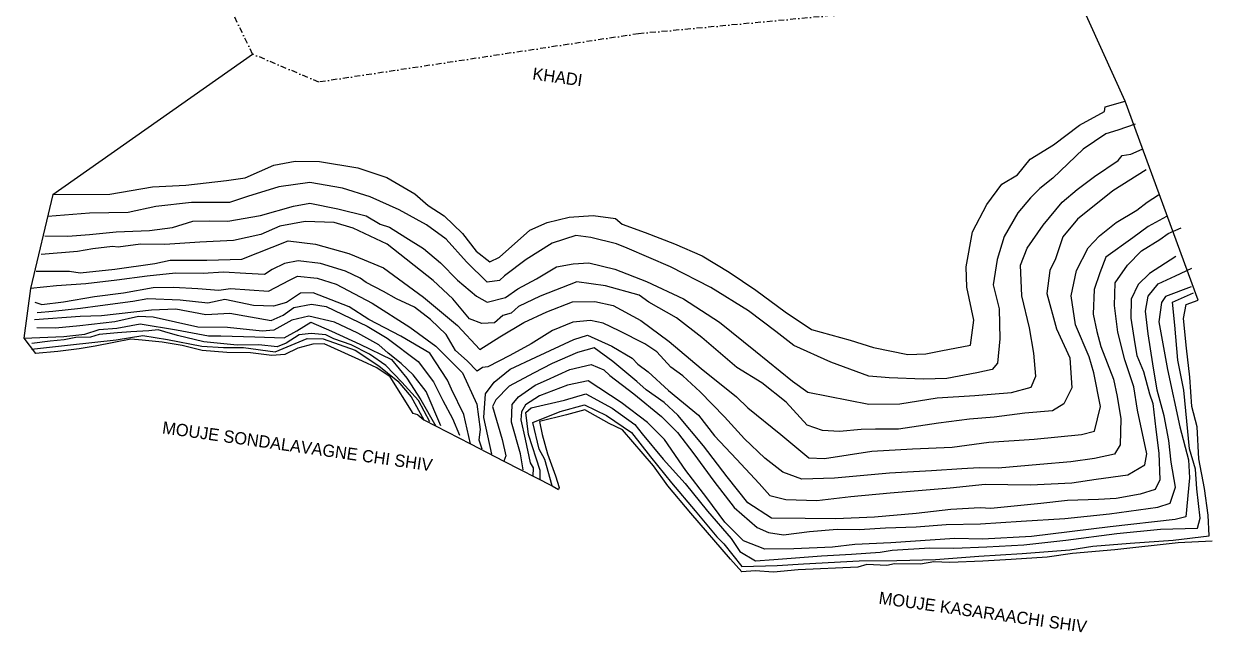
# Model space of a CAD drawing. Header units: metres. Extents: x 312279 to 315010, y 1911196 to 1914768.
# Drawn here: x 312426 to 315010, y 1911196 to 1912520 of the extents above; entities that cross this region are included whole.
import ezdxf

# ---------------------------------------------------------------- set-up
doc = ezdxf.new("R2010")
doc.units = ezdxf.units.M
doc.linetypes.add('DASHDOT', pattern=[25.4, 12.7, -6.35, 0, -6.35])
for name, color, linetype in [('LINE_WATER', 4, 'Continuous'), ('OFF', 1, 'Continuous'), ('POLY_WATER', 4, 'Continuous'), ('TEXT_MAPOUT', 7, 'Continuous'), ('V_BOUND_STREAM_LINE', 7, 'DASHDOT')]:
    doc.layers.add(name, color=color, linetype=linetype)

msp = doc.modelspace()

# ---------------------------------------------------------------- linework, layer by layer
at = {"layer": 'LINE_WATER'}
for p, q in [((314804, 1912288.4), (314778.1, 1912280.6)), ((314841.7, 1912301.9), (314804, 1912288.4)), ((314778.1, 1912280.6), (314728.9, 1912247.1)), ((314728.9, 1912247.1), (314663.1, 1912184.1)), ((314804.9, 1912222.5), (314813.7, 1912233.4)), ((314813.7, 1912233.4), (314832.3, 1912236.5)), ((314832.3, 1912236.5), (314857.4, 1912247.6)), ((314753.6, 1912187.8), (314804.9, 1912222.5)), ((314663.1, 1912184.1), (314634.4, 1912161.6)), ((314715.6, 1912159.6), (314753.6, 1912187.8)), ((314866.2, 1912202.4), (314793.7, 1912156.6)), ((312980.5, 1912165.1), (312912.3, 1912144.6)), ((313047.7, 1912175.2), (312980.5, 1912165.1)), ((313118.3, 1912162.5), (313047.7, 1912175.2)), ((313178.5, 1912143.9), (313118.3, 1912162.5)), ((314634.4, 1912161.6), (314614.4, 1912141.4)), ((314683.6, 1912132.1), (314715.6, 1912159.6)), ((314793.7, 1912156.6), (314716.4, 1912095)), ((312790.6, 1912131), (312713.1, 1912122.3)), ((312873.3, 1912131), (312790.6, 1912131)), ((312912.3, 1912144.6), (312873.3, 1912131)), ((313011.9, 1912123.4), (313047.8, 1912130)), ((313047.8, 1912130), (313108.4, 1912117.3)), ((313241.8, 1912115.4), (313178.5, 1912143.9)), ((314614.4, 1912141.4), (314587.2, 1912108.7)), ((314641.6, 1912082.2), (314683.6, 1912132.1)), ((314845.9, 1912115), (314868, 1912132)), ((314868, 1912132), (314892.8, 1912148.1)), ((312568.5, 1912108), (312477.7, 1912100.6)), ((312652.4, 1912109.8), (312568.5, 1912108)), ((312713.1, 1912122.3), (312652.4, 1912109.8)), ((312940.2, 1912103), (313011.9, 1912123.4)), ((313108.4, 1912117.3), (313170.1, 1912102.4)), ((313301.1, 1912082.9), (313241.8, 1912115.4)), ((314587.2, 1912108.7), (314556.9, 1912057.7)), ((314800.6, 1912087.8), (314845.9, 1912115)), ((312749.2, 1912077.3), (312793.1, 1912090.7)), ((312793.1, 1912090.7), (312828.7, 1912091.4)), ((312828.7, 1912091.4), (312869.6, 1912090.4)), ((312869.6, 1912090.4), (312940.2, 1912103)), ((312982.1, 1912079.7), (312941.1, 1912061.9)), ((313037.5, 1912090), (312982.1, 1912079.7)), ((313100.5, 1912087.9), (313037.5, 1912090)), ((313142.2, 1912075.3), (313100.5, 1912087.9)), ((313170.1, 1912102.4), (313200.2, 1912084.5)), ((313200.2, 1912084.5), (313220.8, 1912077.4)), ((313344.1, 1912051.8), (313301.1, 1912082.9)), ((314606.9, 1912031.7), (314641.6, 1912082.2)), ((314716.4, 1912095), (314684.5, 1912057)), ((314764.5, 1912058.9), (314800.6, 1912087.8)), ((314870.5, 1912079.3), (314837.2, 1912054.7)), ((314909.8, 1912101.1), (314870.5, 1912079.3)), ((312471.6, 1912059.1), (312521.7, 1912058)), ((312521.7, 1912058), (312568.9, 1912061.7)), ((312568.9, 1912061.7), (312626.6, 1912067.3)), ((312626.6, 1912067.3), (312698.8, 1912070.2)), ((312698.8, 1912070.2), (312749.2, 1912077.3)), ((312941.1, 1912061.9), (312881.8, 1912048.7)), ((313215.6, 1912040.4), (313142.2, 1912075.3)), ((313220.8, 1912077.4), (313256.7, 1912055.2)), ((313256.7, 1912055.2), (313294.8, 1912031.2)), ((313626.3, 1912059.9), (313574.5, 1912043.2)), ((313658.6, 1912055.1), (313626.3, 1912059.9)), ((313714.1, 1912041.6), (313658.6, 1912055.1)), ((314556.9, 1912057.7), (314542.1, 1912007.4)), ((314684.5, 1912057), (314669, 1912008.9)), ((314739.7, 1912032.9), (314764.5, 1912058.9)), ((314837.2, 1912054.7), (314778.3, 1912012.6)), ((314895.6, 1912050.8), (314914, 1912064.2)), ((314914, 1912064.2), (314941.7, 1912075.9)), ((312575.7, 1912030.3), (312542.8, 1912024.7)), ((312618.4, 1912035.4), (312575.7, 1912030.3)), ((312630.8, 1912033.9), (312618.4, 1912035.4)), ((312679.2, 1912040.7), (312630.8, 1912033.9)), ((312732.1, 1912040), (312679.2, 1912040.7)), ((312808.6, 1912045.3), (312732.1, 1912040)), ((312881.8, 1912048.7), (312808.6, 1912045.3)), ((312899.5, 1912008), (313000.7, 1912047.6)), ((313000.7, 1912047.6), (313059.6, 1912040.5)), ((313059.6, 1912040.5), (313132.5, 1912020.1)), ((313316.1, 1911961.9), (313215.6, 1912040.4)), ((313294.8, 1912031.2), (313331.9, 1912000.4)), ((313388.6, 1912002.6), (313344.1, 1912051.8)), ((313574.5, 1912043.2), (313518, 1912007.2)), ((313737.3, 1912031.7), (313714.1, 1912041.6)), ((313831.8, 1911991.3), (313737.3, 1912031.7)), ((314593, 1911994.7), (314606.9, 1912031.7)), ((314714.6, 1911983.1), (314739.7, 1912032.9)), ((314825.4, 1911995.3), (314855.9, 1912026.3)), ((314855.9, 1912026.3), (314895.6, 1912050.8)), ((312542.8, 1912024.7), (312463.2, 1912018.3)), ((312710.6, 1911998.6), (312744.2, 1912006)), ((312744.2, 1912006), (312823.9, 1912006)), ((312823.9, 1912006), (312899.5, 1912008)), ((313022.4, 1912004.6), (312992.5, 1911998.7)), ((313070.5, 1911998.6), (313022.4, 1912004.6)), ((313132.5, 1912020.1), (313207.9, 1911989.3)), ((313433.3, 1911958.3), (313388.6, 1912002.6)), ((313518, 1912007.2), (313471, 1911971.9)), ((314542.1, 1912007.4), (314533.1, 1911952.3)), ((314669, 1912008.9), (314656.3, 1911983.6)), ((314778.3, 1912012.6), (314764.8, 1911978.1)), ((314930.1, 1912013.7), (314873.1, 1911976.9)), ((312452.8, 1911981.8), (312524.9, 1911982.1)), ((312524.9, 1911982.1), (312548.2, 1911978.3)), ((312548.2, 1911978.3), (312623.6, 1911986.3)), ((312623.6, 1911986.3), (312710.6, 1911998.6)), ((312755.6, 1911977.9), (312694.3, 1911971.4)), ((312815.8, 1911977.1), (312755.6, 1911977.9)), ((312860.2, 1911979.6), (312815.8, 1911977.1)), ((312908.7, 1911977), (312860.2, 1911979.6)), ((312949, 1911975), (312908.7, 1911977)), ((312965.6, 1911985.8), (312949, 1911975)), ((312992.5, 1911998.7), (312965.6, 1911985.8)), ((313125.1, 1911982.2), (313070.5, 1911998.6)), ((313157, 1911966.6), (313125.1, 1911982.2)), ((313207.9, 1911989.3), (313294.5, 1911925.3)), ((313331.9, 1912000.4), (313368.5, 1911962.3)), ((313540.6, 1911965.1), (313583.8, 1911991.5)), ((313583.8, 1911991.5), (313620.3, 1911998)), ((313620.3, 1911998), (313654.1, 1911999.9)), ((313654.1, 1911999.9), (313710.6, 1911986.3)), ((313710.6, 1911986.3), (313779.6, 1911959.4)), ((313919.6, 1911946.4), (313831.8, 1911991.3)), ((314595.8, 1911928.1), (314593, 1911994.7)), ((314656.3, 1911983.6), (314649.9, 1911933.1)), ((314702.7, 1911928.4), (314714.6, 1911983.1)), ((314764.8, 1911978.1), (314752.5, 1911941.8)), ((314798.2, 1911956.8), (314825.4, 1911995.3)), ((314873.1, 1911976.9), (314848.6, 1911953.2)), ((314929.5, 1911972.1), (314965.4, 1911988.3)), ((312496.7, 1911949.9), (312440.6, 1911944.6)), ((312560.7, 1911954.5), (312496.7, 1911949.9)), ((312627.7, 1911962.7), (312560.7, 1911954.5)), ((312694.3, 1911971.4), (312627.7, 1911962.7)), ((312957.7, 1911938.5), (313003.1, 1911962.2)), ((313003.1, 1911962.2), (313020.9, 1911970.8)), ((313020.9, 1911970.8), (313063.8, 1911966.5)), ((313063.8, 1911966.5), (313105, 1911954)), ((313105, 1911954), (313182.9, 1911912.5)), ((313170.3, 1911957), (313157, 1911966.6)), ((313208.1, 1911938), (313170.3, 1911957)), ((313358.3, 1911921.5), (313316.1, 1911961.9)), ((313368.5, 1911962.3), (313410.2, 1911927.9)), ((313459.9, 1911961.8), (313433.3, 1911958.3)), ((313471, 1911971.9), (313459.9, 1911961.8)), ((313499.6, 1911943.8), (313540.6, 1911965.1)), ((313627.9, 1911958.5), (313548.3, 1911927.8)), ((313690.5, 1911949.9), (313627.9, 1911958.5)), ((313763.4, 1911929.5), (313690.5, 1911949.9)), ((313779.6, 1911959.4), (313860, 1911921.6)), ((314533.1, 1911952.3), (314546.4, 1911900.1)), ((314796.7, 1911907.2), (314798.2, 1911956.8)), ((314848.6, 1911953.2), (314833, 1911921.4)), ((314870.1, 1911927.8), (314892.2, 1911954.7)), ((314892.2, 1911954.7), (314929.5, 1911972.1)), ((312512.2, 1911915.4), (312579.7, 1911927)), ((312579.7, 1911927), (312642.7, 1911934.8)), ((312642.7, 1911934.8), (312707.2, 1911946.3)), ((312707.2, 1911946.3), (312751.2, 1911946.8)), ((312751.2, 1911946.8), (312804.3, 1911944.5)), ((312804.3, 1911944.5), (312849.7, 1911940.4)), ((312849.7, 1911940.4), (312874.8, 1911944)), ((312874.8, 1911944), (312957.7, 1911938.5)), ((313027.4, 1911933.9), (312997, 1911913.7)), ((313055.1, 1911934.8), (313027.4, 1911933.9)), ((313133.5, 1911904.1), (313055.1, 1911934.8)), ((313235.9, 1911921.9), (313208.1, 1911938)), ((313294.5, 1911925.3), (313368.6, 1911864)), ((313410.2, 1911927.9), (313432.9, 1911914.5)), ((313432.9, 1911914.5), (313473.3, 1911924.4)), ((313473.3, 1911924.4), (313499.6, 1911943.8)), ((313548.3, 1911927.8), (313501.1, 1911904.9)), ((313785, 1911914.8), (313763.4, 1911929.5)), ((314001.6, 1911895.4), (313919.6, 1911946.4)), ((314612.1, 1911859), (314595.8, 1911928.1)), ((314649.9, 1911933.1), (314671.1, 1911856.4)), ((314711.9, 1911865.3), (314702.7, 1911928.4)), ((314752.5, 1911941.8), (314750.7, 1911888.7)), ((314864.8, 1911894.9), (314870.1, 1911927.8)), ((314908.2, 1911926.8), (314899.1, 1911913.8)), ((314963.5, 1911948), (314908.2, 1911926.8)), ((314923.4, 1911914.8), (314968.7, 1911934.9)), ((312450, 1911914.3), (312464.7, 1911909.2)), ((312464.7, 1911909.2), (312512.2, 1911915.4)), ((312548.7, 1911900.6), (312488.9, 1911894.4)), ((312591.5, 1911906.3), (312548.7, 1911900.6)), ((312662.7, 1911916.3), (312591.5, 1911906.3)), ((312595, 1911885.4), (312703.3, 1911897.7)), ((312695.5, 1911921.9), (312662.7, 1911916.3)), ((312765.9, 1911919.2), (312695.5, 1911921.9)), ((312703.3, 1911897.7), (312756, 1911900)), ((312756, 1911900), (312821.7, 1911888)), ((312825.8, 1911912), (312765.9, 1911919.2)), ((312862.5, 1911920.4), (312825.8, 1911912)), ((312925, 1911907.4), (312862.5, 1911920.4)), ((312968.7, 1911905.5), (312925, 1911907.4)), ((312997, 1911913.7), (312968.7, 1911905.5)), ((312989.6, 1911886.4), (313012.6, 1911902.8)), ((313012.6, 1911902.8), (313051.1, 1911910)), ((313051.1, 1911910), (313082.9, 1911904.8)), ((313082.9, 1911904.8), (313172.1, 1911862.2)), ((313175.6, 1911876.6), (313133.5, 1911904.1)), ((313182.9, 1911912.5), (313264.7, 1911860.1)), ((313275.3, 1911903.7), (313235.9, 1911921.9)), ((313310, 1911876.8), (313275.3, 1911903.7)), ((313394.7, 1911878.4), (313358.3, 1911921.5)), ((313501.1, 1911904.9), (313485.5, 1911890.9)), ((313563.1, 1911893.7), (313618.6, 1911915.4)), ((313618.6, 1911915.4), (313667.1, 1911915.7)), ((313667.1, 1911915.7), (313707.4, 1911907.3)), ((313707.4, 1911907.3), (313767.2, 1911874.8)), ((313844.5, 1911880.3), (313785, 1911914.8)), ((313860, 1911921.6), (313938.5, 1911871)), ((314546.4, 1911900.1), (314547.8, 1911834.6)), ((314804.6, 1911849.2), (314796.7, 1911907.2)), ((314833, 1911921.4), (314832.2, 1911880)), ((314899.1, 1911913.8), (314893.6, 1911871.5)), ((314928, 1911864.7), (314923.4, 1911914.8)), ((314947.1, 1911878.8), (314952.6, 1911909.5)), ((314952.6, 1911909.5), (314978.9, 1911918.7)), ((312448.7, 1911876.8), (312548.1, 1911884.1)), ((312488.9, 1911894.4), (312454.9, 1911891)), ((312623.6, 1911871.5), (312547.3, 1911863.3)), ((312548.1, 1911884.1), (312595, 1911885.4)), ((312674.8, 1911883.2), (312623.6, 1911871.5)), ((312707.2, 1911881.8), (312674.8, 1911883.2)), ((312804.3, 1911859.8), (312707.2, 1911881.8)), ((312821.7, 1911888), (312873.5, 1911890.9)), ((312873.5, 1911890.9), (312963.9, 1911874.4)), ((312963.9, 1911874.4), (312989.6, 1911886.4)), ((313008.8, 1911875.7), (312969.7, 1911853.8)), ((313045.5, 1911883.9), (313008.8, 1911875.7)), ((313101.3, 1911870.7), (313045.5, 1911883.9)), ((313245.3, 1911840.7), (313175.6, 1911876.6)), ((313344, 1911844.4), (313310, 1911876.8)), ((313421.9, 1911868.4), (313394.7, 1911878.4)), ((313467, 1911885.3), (313449.1, 1911869.3)), ((313485.5, 1911890.9), (313467, 1911885.3)), ((313512.8, 1911870.2), (313563.1, 1911893.7)), ((313657.8, 1911874.7), (313619.7, 1911870.9)), ((313685.5, 1911868.5), (313657.8, 1911874.7)), ((313767.2, 1911874.8), (313829, 1911829.1)), ((313899.8, 1911837.5), (313844.5, 1911880.3)), ((314060.6, 1911850.6), (314001.6, 1911895.4)), ((314750.7, 1911888.7), (314759, 1911850.6)), ((314832.2, 1911880), (314841.6, 1911823.6)), ((314870.4, 1911845.6), (314864.8, 1911894.9)), ((314893.6, 1911871.5), (314912.5, 1911768.4)), ((314953.7, 1911814.5), (314947.1, 1911878.8)), ((312494.4, 1911858.2), (312453.8, 1911858.6)), ((312547.3, 1911863.3), (312494.4, 1911858.2)), ((312558.5, 1911844.9), (312589.5, 1911854.8)), ((312629.6, 1911847.7), (312589.3, 1911844.2)), ((312589.5, 1911854.8), (312628, 1911857.7)), ((312628, 1911857.7), (312678.5, 1911867.4)), ((312658.7, 1911850.2), (312629.6, 1911847.7)), ((312697.5, 1911852.1), (312658.7, 1911850.2)), ((312678.5, 1911867.4), (312757.4, 1911854.3)), ((312717.6, 1911854.6), (312697.5, 1911852.1)), ((312732.5, 1911849.8), (312717.6, 1911854.6)), ((312759.7, 1911842.3), (312732.5, 1911849.8)), ((312757.4, 1911854.3), (312827.3, 1911841.3)), ((312868.8, 1911859.5), (312804.3, 1911859.8)), ((312944, 1911851.2), (312868.8, 1911859.5)), ((312969.7, 1911853.8), (312944, 1911851.2)), ((312992, 1911836.6), (313019.6, 1911852.5)), ((313019.6, 1911852.5), (313049.6, 1911871)), ((313050.5, 1911846.6), (313024.7, 1911843.3)), ((313049.6, 1911871), (313094.4, 1911851.7)), ((313082.2, 1911843.7), (313050.5, 1911846.6)), ((313094.4, 1911851.7), (313156.6, 1911823.2)), ((313152.2, 1911846.8), (313101.3, 1911870.7)), ((313197.8, 1911821.4), (313152.2, 1911846.8)), ((313172.1, 1911862.2), (313215.8, 1911835.9)), ((313264.7, 1911860.1), (313321.8, 1911819)), ((313368.6, 1911864), (313417.1, 1911811.2)), ((313449.1, 1911869.3), (313421.9, 1911868.4)), ((313461, 1911839), (313512.8, 1911870.2)), ((313575.2, 1911853.1), (313528.6, 1911823.6)), ((313619.7, 1911870.9), (313575.2, 1911853.1)), ((313720.3, 1911852.5), (313685.5, 1911868.5)), ((313775.6, 1911824.1), (313720.3, 1911852.5)), ((313938.5, 1911871), (314016.8, 1911807.7)), ((314099.9, 1911820.5), (314060.6, 1911850.6)), ((314622, 1911803.8), (314612.1, 1911859)), ((314671.1, 1911856.4), (314699.7, 1911793.1)), ((314742, 1911795.3), (314711.9, 1911865.3)), ((314759, 1911850.6), (314767.1, 1911817.9)), ((314819.2, 1911789.4), (314804.6, 1911849.2)), ((314880.3, 1911780.4), (314870.4, 1911845.6)), ((314934.6, 1911788.1), (314928, 1911864.7)), ((312425.7, 1911836), (312512.6, 1911839.5)), ((312442.2, 1911812.6), (312527.4, 1911821.9)), ((312482.9, 1911829.8), (312443.3, 1911824.6)), ((312513.8, 1911832.5), (312482.9, 1911829.8)), ((312512.6, 1911839.5), (312558.5, 1911844.9)), ((312538.6, 1911837.7), (312513.8, 1911832.5)), ((312527.4, 1911821.9), (312626.6, 1911832.4)), ((312570.8, 1911838.5), (312538.6, 1911837.7)), ((312589.3, 1911844.2), (312570.8, 1911838.5)), ((312626.6, 1911832.4), (312684.4, 1911842.3)), ((312684.4, 1911842.3), (312738.2, 1911833.2)), ((312738.2, 1911833.2), (312812.7, 1911819.1)), ((312817.1, 1911828.1), (312759.7, 1911842.3)), ((312889.6, 1911821), (312817.1, 1911828.1)), ((312827.3, 1911841.3), (312853.9, 1911841.6)), ((312853.9, 1911841.6), (312927.9, 1911839)), ((312936.7, 1911821.4), (312889.6, 1911821)), ((312927.9, 1911839), (312992, 1911836.6)), ((312976.3, 1911817.3), (312936.7, 1911821.4)), ((312972.5, 1911806.6), (313041.5, 1911835.8)), ((312996, 1911825.4), (312976.3, 1911817.3)), ((313024.7, 1911843.3), (312996, 1911825.4)), ((313041.5, 1911835.8), (313076.9, 1911834.4)), ((313076.9, 1911834.4), (313146.1, 1911810.4)), ((313099.5, 1911835.1), (313082.2, 1911843.7)), ((313137.5, 1911821.8), (313099.5, 1911835.1)), ((313177.3, 1911801.1), (313137.5, 1911821.8)), ((313156.6, 1911823.2), (313225.3, 1911789.9)), ((313217.7, 1911803.5), (313197.8, 1911821.4)), ((313215.8, 1911835.9), (313283.5, 1911785.5)), ((313308.4, 1911803.8), (313245.3, 1911840.7)), ((313364.6, 1911809.5), (313344, 1911844.4)), ((313417.1, 1911811.2), (313461, 1911839)), ((313528.6, 1911823.6), (313482.1, 1911798.7)), ((313538.9, 1911795), (313621.8, 1911833.2)), ((313621.8, 1911833.2), (313651.5, 1911842.8)), ((313651.5, 1911842.8), (313704.2, 1911818.9)), ((313802.2, 1911806.2), (313775.6, 1911824.1)), ((313829, 1911829.1), (313898.5, 1911770)), ((313975.8, 1911772.5), (313899.8, 1911837.5)), ((314180.5, 1911784.1), (314099.9, 1911820.5)), ((314547.8, 1911834.6), (314542.6, 1911782)), ((314841.6, 1911823.6), (314845.8, 1911798.6)), ((312812.7, 1911819.1), (312860.1, 1911816)), ((312860.1, 1911816), (312903.3, 1911815.7)), ((312903.3, 1911815.7), (312972.5, 1911806.6)), ((313146.1, 1911810.4), (313197.6, 1911775.7)), ((313212.8, 1911776.4), (313177.3, 1911801.1)), ((313246.2, 1911781), (313217.7, 1911803.5)), ((313347.1, 1911745), (313308.4, 1911803.8)), ((313321.8, 1911819), (313379.8, 1911760.5)), ((313389.5, 1911786.9), (313364.6, 1911809.5)), ((313482.1, 1911798.7), (313434.7, 1911773.8)), ((313483.1, 1911768.9), (313538.9, 1911795)), ((313629.3, 1911805.3), (313574.2, 1911780.8)), ((313665.6, 1911814.9), (313629.3, 1911805.3)), ((313706.6, 1911785.7), (313665.6, 1911814.9)), ((313704.2, 1911818.9), (313748.2, 1911792.8)), ((313832.6, 1911773.4), (313802.2, 1911806.2)), ((314016.8, 1911807.7), (314096.9, 1911743)), ((314626.1, 1911753.4), (314622, 1911803.8)), ((314752.3, 1911760.9), (314742, 1911795.3)), ((314767.1, 1911817.9), (314794.6, 1911747.3)), ((314845.8, 1911798.6), (314860.4, 1911763.8)), ((314960.5, 1911751.7), (314953.7, 1911814.5)), ((313197.6, 1911775.7), (313239.1, 1911742.5)), ((313247.9, 1911740.2), (313212.8, 1911776.4)), ((313225.3, 1911789.9), (313258.5, 1911748.9)), ((313272.3, 1911756.3), (313246.2, 1911781)), ((313283.5, 1911785.5), (313316.2, 1911740.9)), ((313411.4, 1911764.2), (313389.5, 1911786.9)), ((313423.3, 1911772.7), (313411.4, 1911764.2)), ((313434.7, 1911773.8), (313423.3, 1911772.7)), ((313448.2, 1911740.7), (313483.1, 1911768.9)), ((313574.2, 1911780.8), (313533.7, 1911760)), ((313561.9, 1911744.6), (313612.9, 1911768.4)), ((313612.9, 1911768.4), (313659.1, 1911779.2)), ((313659.1, 1911779.2), (313686.6, 1911767.2)), ((313758.2, 1911742.2), (313706.6, 1911785.7)), ((313748.2, 1911792.8), (313760.7, 1911779.8)), ((313760.7, 1911779.8), (313783.2, 1911763.3)), ((313858.4, 1911754.1), (313832.6, 1911773.4)), ((313898.5, 1911770), (313975.5, 1911708.3)), ((314030.1, 1911739.3), (313975.8, 1911772.5)), ((314262.9, 1911753.9), (314180.5, 1911784.1)), ((314531, 1911768), (314497.4, 1911760.6)), ((314542.6, 1911782), (314531, 1911768)), ((314699.7, 1911793.1), (314704.3, 1911728.2)), ((314838.8, 1911730.2), (314819.2, 1911789.4)), ((314889.6, 1911723.1), (314880.3, 1911780.4)), ((314912.5, 1911768.4), (314938.8, 1911643.5)), ((314948.1, 1911723.2), (314934.6, 1911788.1)), ((313239.1, 1911742.5), (313268.1, 1911708.4)), ((313258.5, 1911748.9), (313289.1, 1911701.8)), ((313300.9, 1911720.4), (313272.3, 1911756.3)), ((313355.5, 1911725.2), (313347.1, 1911745)), ((313379.8, 1911760.5), (313410.8, 1911692.8)), ((313533.7, 1911760), (313481.2, 1911732.1)), ((313537.3, 1911733.8), (313561.9, 1911744.6)), ((313652.5, 1911743.5), (313607.8, 1911733.8)), ((313724.8, 1911696.6), (313652.5, 1911743.5)), ((313686.6, 1911767.2), (313699.6, 1911755.1)), ((313699.6, 1911755.1), (313751.8, 1911715.4)), ((313779.2, 1911724.1), (313758.2, 1911742.2)), ((313783.2, 1911763.3), (313827.7, 1911722.5)), ((313896, 1911719.3), (313858.4, 1911754.1)), ((314096.9, 1911743), (314130, 1911718.8)), ((314306.8, 1911749.9), (314262.9, 1911753.9)), ((314381.7, 1911747.1), (314306.8, 1911749.9)), ((314432.4, 1911748.6), (314381.7, 1911747.1)), ((314497.4, 1911760.6), (314432.4, 1911748.6)), ((314616, 1911729.7), (314626.1, 1911753.4)), ((314766.6, 1911687.2), (314752.3, 1911760.9)), ((314794.6, 1911747.3), (314802.9, 1911709.2)), ((314860.4, 1911763.8), (314873.1, 1911715.3)), ((314965.2, 1911687.2), (314960.5, 1911751.7)), ((313283.8, 1911700.4), (313247.9, 1911740.2)), ((313332.5, 1911645.7), (313300.9, 1911720.4)), ((313316.2, 1911740.9), (313337.1, 1911700.5)), ((313382.8, 1911670.5), (313355.5, 1911725.2)), ((313429.4, 1911715.4), (313448.2, 1911740.7)), ((313481.2, 1911732.1), (313451.8, 1911702.2)), ((313501.5, 1911708.8), (313537.3, 1911733.8)), ((313607.8, 1911733.8), (313546.8, 1911711)), ((313817.7, 1911696.5), (313779.2, 1911724.1)), ((313827.7, 1911722.5), (313892.4, 1911668.4)), ((313948.8, 1911665.4), (313896, 1911719.3)), ((314083.4, 1911696.8), (314030.1, 1911739.3)), ((314130, 1911718.8), (314263.3, 1911692.8)), ((314493.2, 1911711.3), (314572.9, 1911718.2)), ((314572.9, 1911718.2), (314616, 1911729.7)), ((314704.3, 1911728.2), (314687.2, 1911693.6)), ((314846.8, 1911679.3), (314838.8, 1911730.2)), ((314904.9, 1911667.6), (314889.6, 1911723.1)), ((314954.6, 1911655.8), (314948.1, 1911723.2)), ((313268.1, 1911708.4), (313295.4, 1911658.4)), ((313308.8, 1911654), (313283.8, 1911700.4)), ((313289.1, 1911701.8), (313321.7, 1911644.7)), ((313337.1, 1911700.5), (313357.7, 1911661.6)), ((313410.8, 1911692.8), (313418.2, 1911637.4)), ((313425.6, 1911663.3), (313429.4, 1911715.4)), ((313451.8, 1911702.2), (313445.1, 1911687.5)), ((313485.8, 1911653.5), (313487.4, 1911691.7)), ((313487.4, 1911691.7), (313501.5, 1911708.8)), ((313516.2, 1911691.4), (313507.6, 1911675.7)), ((313546.8, 1911711), (313516.2, 1911691.4)), ((313528.8, 1911684.7), (313601.2, 1911701.1)), ((313592.2, 1911676.5), (313645, 1911691.2)), ((313601.2, 1911701.1), (313647.4, 1911715.4)), ((313645, 1911691.2), (313692.5, 1911667.9)), ((313647.4, 1911715.4), (313705.2, 1911683.8)), ((313781.7, 1911652.9), (313724.8, 1911696.6)), ((313751.8, 1911715.4), (313812.3, 1911665.9)), ((313847.4, 1911668.4), (313817.7, 1911696.5)), ((313975.5, 1911708.3), (314000.2, 1911684.7)), ((314128.8, 1911647), (314083.4, 1911696.8)), ((314263.3, 1911692.8), (314330.7, 1911693.5)), ((314330.7, 1911693.5), (314411.7, 1911706.1)), ((314411.7, 1911706.1), (314493.2, 1911711.3)), ((314687.2, 1911693.6), (314662.4, 1911678)), ((314802.9, 1911709.2), (314810.7, 1911660.7)), ((314873.1, 1911715.3), (314880.5, 1911693.9)), ((314880.5, 1911693.9), (314887.2, 1911637.4)), ((313396.6, 1911606), (313382.8, 1911670.5)), ((313445.1, 1911687.5), (313465.9, 1911615.5)), ((313507.6, 1911675.7), (313506.3, 1911658.5)), ((313517.1, 1911674.8), (313528.8, 1911684.7)), ((313523.3, 1911626.7), (313517.1, 1911674.8)), ((313532.1, 1911652.9), (313592.2, 1911676.5)), ((313692.5, 1911667.9), (313747, 1911631.1)), ((313705.2, 1911683.8), (313754, 1911648.6)), ((313812.3, 1911665.9), (313847.2, 1911631.3)), ((313903.7, 1911601.9), (313847.4, 1911668.4)), ((313892.4, 1911668.4), (313927.2, 1911623.4)), ((313992.5, 1911617.3), (313948.8, 1911665.4)), ((314000.2, 1911684.7), (314071.3, 1911626.8)), ((314602.4, 1911673.3), (314535.7, 1911664.1)), ((314662.4, 1911678), (314602.4, 1911673.3)), ((314753.8, 1911633.6), (314766.6, 1911687.2)), ((314867.7, 1911584.6), (314846.8, 1911679.3)), ((314915.5, 1911613.6), (314904.9, 1911667.6)), ((314976.6, 1911643.4), (314965.2, 1911687.2)), ((313357.7, 1911661.6), (313373.2, 1911625.4)), ((313443, 1911584), (313425.6, 1911663.3)), ((313505.7, 1911584.6), (313485.8, 1911653.5)), ((313506.3, 1911658.5), (313515.5, 1911616.6)), ((313546.1, 1911595.1), (313532.1, 1911652.9)), ((313754, 1911648.6), (313769.8, 1911627.8)), ((313818.4, 1911615.9), (313781.7, 1911652.9)), ((314162.3, 1911635.5), (314128.8, 1911647)), ((314414.2, 1911651.4), (314327.1, 1911638.1)), ((314481.7, 1911660), (314414.2, 1911651.4)), ((314535.7, 1911664.1), (314481.7, 1911660)), ((314810.7, 1911660.7), (314809.5, 1911604.5)), ((314938.8, 1911643.5), (314958.2, 1911571.8)), ((314960.4, 1911595.5), (314954.6, 1911655.8)), ((314980.1, 1911573.5), (314976.6, 1911643.4)), ((313418.2, 1911637.4), (313415.2, 1911614.8)), ((313415.2, 1911614.8), (313421.3, 1911595.8)), ((313465.9, 1911615.5), (313473.5, 1911580.4)), ((313515.5, 1911616.6), (313526.5, 1911565.2)), ((313548.5, 1911548.3), (313523.3, 1911626.7)), ((313747, 1911631.1), (313788.3, 1911577.8)), ((313769.8, 1911627.8), (313815.9, 1911573.2)), ((313865.3, 1911548), (313818.4, 1911615.9)), ((313847.2, 1911631.3), (313882.6, 1911584.4)), ((313927.2, 1911623.4), (313975.3, 1911573.3)), ((314037, 1911575.1), (313992.5, 1911617.3)), ((314071.3, 1911626.8), (314132.5, 1911575.7)), ((314199.4, 1911633), (314162.3, 1911635.5)), ((314246, 1911637.2), (314199.4, 1911633)), ((314277.1, 1911638), (314246, 1911637.2)), ((314327.1, 1911638.1), (314277.1, 1911638)), ((314523.6, 1911609.7), (314622.2, 1911616.4)), ((314622.2, 1911616.4), (314725.2, 1911626.5)), ((314725.2, 1911626.5), (314753.8, 1911633.6)), ((314887.2, 1911637.4), (314893.4, 1911586.2)), ((314920.1, 1911566.2), (314915.5, 1911613.6)), ((313558.4, 1911572.4), (313546.1, 1911595.1)), ((313955, 1911534.3), (313903.7, 1911601.9)), ((314166.4, 1911574.7), (314269.7, 1911590.1)), ((314269.7, 1911590.1), (314358.2, 1911595.8)), ((314358.2, 1911595.8), (314443.9, 1911599.4)), ((314443.9, 1911599.4), (314523.6, 1911609.7)), ((314809.5, 1911604.5), (314797, 1911584.2)), ((314973.3, 1911550.9), (314960.4, 1911595.5)), ((313473.5, 1911580.4), (313469.4, 1911568.4)), ((313511.4, 1911550), (313505.7, 1911584.6)), ((313526.5, 1911565.2), (313533.5, 1911553.9)), ((313574.6, 1911515), (313558.4, 1911572.4)), ((313788.3, 1911577.8), (313834, 1911521.6)), ((313815.9, 1911573.2), (313863.6, 1911519.7)), ((313882.6, 1911584.4), (313925.9, 1911525.4)), ((313975.3, 1911573.3), (314024.3, 1911520.1)), ((314076.2, 1911545), (314037, 1911575.1)), ((314132.5, 1911575.7), (314166.4, 1911574.7)), ((314702.2, 1911567.3), (314635, 1911561.1)), ((314753.7, 1911574.6), (314702.2, 1911567.3)), ((314797, 1911584.2), (314753.7, 1911574.6)), ((314863.2, 1911560.4), (314867.7, 1911584.6)), ((314893.4, 1911586.2), (314895.5, 1911527.8)), ((314929.8, 1911512.4), (314920.1, 1911566.2)), ((314958.2, 1911571.8), (314960.3, 1911532.3)), ((314992.8, 1911509.3), (314980.1, 1911573.5)), ((313533.5, 1911553.9), (313532.1, 1911535.9)), ((313548.7, 1911528.1), (313548.5, 1911548.3)), ((313910.8, 1911488.7), (313865.3, 1911548)), ((314117, 1911529.6), (314076.2, 1911545)), ((314307.6, 1911542.4), (314188.1, 1911531.7)), ((314399.1, 1911547.7), (314307.6, 1911542.4)), ((314465, 1911552), (314399.1, 1911547.7)), ((314502.8, 1911553.9), (314465, 1911552)), ((314544.2, 1911553.3), (314502.8, 1911553.9)), ((314635, 1911561.1), (314544.2, 1911553.3)), ((314756.9, 1911529.7), (314826.1, 1911538.7)), ((314826.1, 1911538.7), (314863.2, 1911560.4)), ((314976.2, 1911508.1), (314973.3, 1911550.9)), ((313834, 1911521.6), (313885.5, 1911460.9)), ((313863.6, 1911519.7), (313912.5, 1911459.9)), ((313925.9, 1911525.4), (313970.3, 1911467.6)), ((313999.7, 1911478.2), (313955, 1911534.3)), ((314024.3, 1911520.1), (314047.6, 1911494.2)), ((314188.1, 1911531.7), (314117, 1911529.6)), ((314309.5, 1911499.9), (314440, 1911510.7)), ((314440, 1911510.7), (314515.6, 1911518.3)), ((314515.6, 1911518.3), (314614.5, 1911517.3)), ((314614.5, 1911517.3), (314704.6, 1911521.5)), ((314704.6, 1911521.5), (314756.9, 1911529.7)), ((314895.5, 1911527.8), (314885.8, 1911507)), ((314918, 1911477), (314929.8, 1911512.4)), ((314960.3, 1911532.3), (314952.3, 1911447.4)), ((313949.7, 1911435.6), (313910.8, 1911488.7)), ((314047.6, 1911494.2), (314082.6, 1911485.1)), ((314082.6, 1911485.1), (314149.8, 1911482.9)), ((314149.8, 1911482.9), (314223.7, 1911491.6)), ((314223.7, 1911491.6), (314309.5, 1911499.9)), ((314762.5, 1911485.1), (314694.7, 1911483)), ((314800.8, 1911487.3), (314762.5, 1911485.1)), ((314852.9, 1911496.5), (314800.8, 1911487.3)), ((314885.8, 1911507), (314852.9, 1911496.5)), ((314983.4, 1911444.9), (314976.2, 1911508.1)), ((315000.7, 1911451), (314992.8, 1911509.3)), ((313885.5, 1911460.9), (313932.5, 1911404)), ((313912.5, 1911459.9), (313963.6, 1911400.3)), ((313970.3, 1911467.6), (314020.2, 1911424.4)), ((314051.4, 1911444.3), (313999.7, 1911478.2)), ((314441.5, 1911463.3), (314365.7, 1911454.5)), ((314505, 1911466.9), (314441.5, 1911463.3)), ((314528.4, 1911466), (314505, 1911466.9)), ((314636.9, 1911476.4), (314528.4, 1911466)), ((314694.7, 1911483), (314636.9, 1911476.4)), ((314786.4, 1911453.8), (314891.6, 1911468.6)), ((314891.6, 1911468.6), (314918, 1911477)), ((313990.4, 1911395), (313949.7, 1911435.6)), ((314124.5, 1911443.9), (314051.4, 1911444.3)), ((314191, 1911443.5), (314124.5, 1911443.9)), ((314275.2, 1911446.8), (314191, 1911443.5)), ((314365.7, 1911454.5), (314275.2, 1911446.8)), ((314430.8, 1911431.1), (314505.5, 1911432.6)), ((314505.5, 1911432.6), (314594.4, 1911438.3)), ((314594.4, 1911438.3), (314689, 1911443.6)), ((314689, 1911443.6), (314786.4, 1911453.8)), ((314928.9, 1911441.7), (314787.3, 1911425.6)), ((314952.3, 1911447.4), (314928.9, 1911441.7)), ((314977.4, 1911422.7), (314983.4, 1911444.9)), ((315002.6, 1911406.5), (315000.7, 1911451)), ((314020.2, 1911424.4), (314044.8, 1911413.2)), ((314044.8, 1911413.2), (314077.3, 1911408.4)), ((314077.3, 1911408.4), (314133.9, 1911415.6)), ((314133.9, 1911415.6), (314193.8, 1911421)), ((314193.8, 1911421), (314242.2, 1911420.1)), ((314242.2, 1911420.1), (314299.1, 1911423.3)), ((314299.1, 1911423.3), (314365.7, 1911426)), ((314365.7, 1911426), (314430.8, 1911431.1)), ((314787.3, 1911425.6), (314616.9, 1911404.8)), ((314690.9, 1911396.6), (314802.2, 1911411)), ((314802.2, 1911411), (314896.9, 1911420.7)), ((314896.9, 1911420.7), (314977.4, 1911422.7)), ((314924.8, 1911396.7), (315002.6, 1911406.5)), ((313932.5, 1911404), (313947.5, 1911389.1)), ((313947.5, 1911389.1), (313987.1, 1911339.8)), ((313963.6, 1911400.3), (313982.3, 1911372)), ((314036.9, 1911377.2), (313990.4, 1911395)), ((314183.8, 1911381.6), (314100.1, 1911378.2)), ((314232.3, 1911387.2), (314183.8, 1911381.6)), ((314310.9, 1911391.3), (314232.3, 1911387.2)), ((314449.7, 1911400.3), (314310.9, 1911391.3)), ((314447.5, 1911379.7), (314519.7, 1911382.1)), ((314509.9, 1911398.6), (314449.7, 1911400.3)), ((314616.9, 1911404.8), (314509.9, 1911398.6)), ((314519.7, 1911382.1), (314600.1, 1911386.8)), ((314600.1, 1911386.8), (314690.9, 1911396.6)), ((314699.8, 1911375.4), (314749.8, 1911383.5)), ((314749.8, 1911383.5), (314831, 1911390.5)), ((314831, 1911390.5), (314924.8, 1911396.7)), ((313982.3, 1911372), (314016.6, 1911352)), ((314100.1, 1911378.2), (314036.9, 1911377.2)), ((314056.3, 1911354.5), (314160.1, 1911362.9)), ((314160.1, 1911362.9), (314225, 1911366.3)), ((314225, 1911366.3), (314287.8, 1911370.9)), ((314287.8, 1911370.9), (314313.7, 1911375.3)), ((314313.7, 1911375.3), (314395.4, 1911379.8)), ((314323.8, 1911352.7), (314408, 1911354.6)), ((314395.4, 1911379.8), (314447.5, 1911379.7)), ((314408, 1911354.6), (314501.9, 1911361.7)), ((314501.9, 1911361.7), (314596.5, 1911367.7)), ((314596.5, 1911367.7), (314699.8, 1911375.4)), ((313987.1, 1911339.8), (314063.8, 1911341.4)), ((314016.6, 1911352), (314056.3, 1911354.5)), ((314063.8, 1911341.4), (314121.1, 1911345.2)), ((314121.1, 1911345.2), (314242, 1911351.8)), ((314242, 1911351.8), (314323.8, 1911352.7))]:
    msp.add_line(p, q, dxfattribs=at)
at = {"layer": 'OFF'}
for p, q in [((314820.2, 1912351.8), (314713.6, 1912588.1)), ((312489.2, 1912149), (312923.2, 1912454.2)), ((314978.9, 1911918.7), (314820.2, 1912351.8)), ((312489.2, 1912149), (312440.6, 1911944.6)), ((312440.6, 1911944.6), (312425.7, 1911836)), ((312425.7, 1911836), (312451.5, 1911802.8)), ((313282.6, 1911669.2), (313295.4, 1911658.4)), ((313295.4, 1911658.4), (313396.6, 1911606)), ((313396.6, 1911606), (313469.4, 1911568.4)), ((313469.4, 1911568.4), (313574.6, 1911515)), ((313574.6, 1911515), (313588.3, 1911507))]:
    msp.add_line(p, q, dxfattribs=at)
at = {"layer": 'POLY_WATER'}
for p, q in [((314775.3, 1912329.4), (314777, 1912339.8)), ((314777, 1912339.8), (314820.2, 1912351.8)), ((314721.1, 1912299.5), (314775.3, 1912329.4)), ((314664.2, 1912256.7), (314721.1, 1912299.5)), ((314613.4, 1912225.9), (314664.2, 1912256.7)), ((312906.7, 1912185), (312969.2, 1912212.9)), ((312969.2, 1912212.9), (313016, 1912221.3)), ((313016, 1912221.3), (313068.9, 1912220.7)), ((313068.9, 1912220.7), (313152.2, 1912206.9)), ((314586, 1912191.8), (314613.4, 1912225.9)), ((312866.7, 1912179), (312906.7, 1912185)), ((313152.2, 1912206.9), (313215, 1912185.6)), ((313215, 1912185.6), (313275.9, 1912150)), ((314552, 1912171), (314586, 1912191.8)), ((312612.8, 1912149.3), (312705.6, 1912165.3)), ((312705.6, 1912165.3), (312778.4, 1912169.2)), ((312778.4, 1912169.2), (312866.7, 1912179)), ((314519.6, 1912126.7), (314552, 1912171)), ((312489.2, 1912149), (312612.8, 1912149.3)), ((313275.9, 1912150), (313305, 1912124.5)), ((313305, 1912124.5), (313339.4, 1912102.3)), ((314488.2, 1912067.3), (314519.6, 1912126.7)), ((313339.4, 1912102.3), (313379.7, 1912063.9)), ((313526.2, 1912071.5), (313563.6, 1912087.6)), ((313563.6, 1912087.6), (313611.2, 1912099.5)), ((313611.2, 1912099.5), (313663.6, 1912102.8)), ((313663.6, 1912102.8), (313712.2, 1912096.7)), ((313712.2, 1912096.7), (313726.6, 1912084.5)), ((313726.6, 1912084.5), (313776.4, 1912065.8)), ((313379.7, 1912063.9), (313409.4, 1912025.4)), ((313460.1, 1912012.6), (313526.2, 1912071.5)), ((313776.4, 1912065.8), (313840.3, 1912041.2)), ((314474.7, 1911991.1), (314488.2, 1912067.3)), ((313840.3, 1912041.2), (313900.9, 1912015.1)), ((313409.4, 1912025.4), (313438.9, 1912002.3)), ((313438.9, 1912002.3), (313460.1, 1912012.6)), ((313900.9, 1912015.1), (313959.3, 1911979.8)), ((313959.3, 1911979.8), (314017.2, 1911940.6)), ((314476.2, 1911946.9), (314474.7, 1911991.1)), ((314017.2, 1911940.6), (314081.4, 1911893.6)), ((314491.2, 1911875.6), (314476.2, 1911946.9)), ((314081.4, 1911893.6), (314138.3, 1911855.1)), ((314484.3, 1911820.7), (314491.2, 1911875.6)), ((314138.3, 1911855.1), (314222.7, 1911831.5)), ((312621.6, 1911826.8), (312581, 1911818.9)), ((312658.4, 1911834.3), (312621.6, 1911826.8)), ((312682.9, 1911831.9), (312658.4, 1911834.3)), ((312726.8, 1911827.2), (312682.9, 1911831.9)), ((312770.3, 1911820), (312726.8, 1911827.2)), ((312813.7, 1911809.1), (312770.3, 1911820)), ((313053.9, 1911823.3), (313021.6, 1911814.7)), ((313078.5, 1911824.2), (313053.9, 1911823.3)), ((313115.6, 1911807.1), (313078.5, 1911824.2)), ((314222.7, 1911831.5), (314273.4, 1911816.2)), ((314419.7, 1911808.7), (314484.3, 1911820.7)), ((312499.9, 1911807), (312451.5, 1911802.8)), ((312546.1, 1911812.8), (312499.9, 1911807)), ((312581, 1911818.9), (312546.1, 1911812.8)), ((312866.9, 1911805.2), (312813.7, 1911809.1)), ((312918.4, 1911804.4), (312866.9, 1911805.2)), ((312965, 1911798.5), (312918.4, 1911804.4)), ((312993.5, 1911800.9), (312965, 1911798.5)), ((313021.6, 1911814.7), (312993.5, 1911800.9)), ((313162.2, 1911786.1), (313115.6, 1911807.1)), ((314273.4, 1911816.2), (314347.5, 1911800.5)), ((314347.5, 1911800.5), (314386.7, 1911802.2)), ((314386.7, 1911802.2), (314419.7, 1911808.7)), ((313193.4, 1911771.5), (313162.2, 1911786.1)), ((313222.1, 1911751.8), (313193.4, 1911771.5)), ((313272.6, 1911672.3), (313222.1, 1911751.8)), ((313282.6, 1911669.2), (313272.6, 1911672.3)), ((313605.8, 1911669.3), (313547.3, 1911655.2)), ((313645.5, 1911680), (313605.8, 1911669.3)), ((313698.6, 1911650.6), (313645.5, 1911680)), ((313547.3, 1911655.2), (313553.1, 1911626.6)), ((313727.6, 1911636.7), (313698.6, 1911650.6)), ((313553.1, 1911626.6), (313564.5, 1911584.6)), ((313794.5, 1911558.5), (313727.6, 1911636.7)), ((313564.5, 1911584.6), (313581.9, 1911536.9)), ((313581.9, 1911536.9), (313589.6, 1911511)), ((313825.8, 1911514.8), (313794.5, 1911558.5)), ((313589.6, 1911511), (313588.3, 1911507)), ((313875.7, 1911455.5), (313825.8, 1911514.8)), ((313962.1, 1911355.8), (313875.7, 1911455.5)), ((314935.8, 1911391.2), (314797.6, 1911375.6)), ((315009.5, 1911394.5), (314935.8, 1911391.2)), ((313986.7, 1911327.9), (313962.1, 1911355.8)), ((314572.5, 1911354.8), (314511.1, 1911350.9)), ((314650.7, 1911359.6), (314572.5, 1911354.8)), ((314705.9, 1911367.5), (314650.7, 1911359.6)), ((314797.6, 1911375.6), (314705.9, 1911367.5)), ((314015.5, 1911330.3), (313986.7, 1911327.9)), ((314056, 1911326.9), (314015.5, 1911330.3)), ((314109, 1911332.3), (314056, 1911326.9)), ((314239.2, 1911338.3), (314109, 1911332.3)), ((314258.9, 1911344.1), (314239.2, 1911338.3)), ((314302.3, 1911341.8), (314258.9, 1911344.1)), ((314318.6, 1911345.3), (314302.3, 1911341.8)), ((314375.4, 1911344.6), (314318.6, 1911345.3)), ((314404.2, 1911349.4), (314375.4, 1911344.6)), ((314439.1, 1911348.1), (314404.2, 1911349.4)), ((314511.1, 1911350.9), (314439.1, 1911348.1))]:
    msp.add_line(p, q, dxfattribs=at)
at = {"layer": 'V_BOUND_STREAM_LINE'}
for p, q in [((312923.2, 1912454.2), (312811.8, 1912683.8)), ((314713.6, 1912588.1), (313762.4, 1912498.5)), ((313762.4, 1912498.5), (313067, 1912393.4)), ((313067, 1912393.4), (312923.2, 1912454.2))]:
    msp.add_line(p, q, dxfattribs=at)

# ---------------------------------------------------------------- texts
at = {"layer": 'TEXT_MAPOUT', "ltscale": 10}
for s, height, p in [('KHADI', 26.57, (313530.5, 1912399.1)), ('MOUJE SONDALAVAGNE CHI SHIV', 26.573, (312725.5, 1911629.2)), ('MOUJE KASARAACHI SHIV', 26.573, (314283.2, 1911258.7))]:
    msp.add_text(s, height=height, rotation=351.9819, dxfattribs=at).set_placement(p)

doc.saveas('drawing.dxf')
